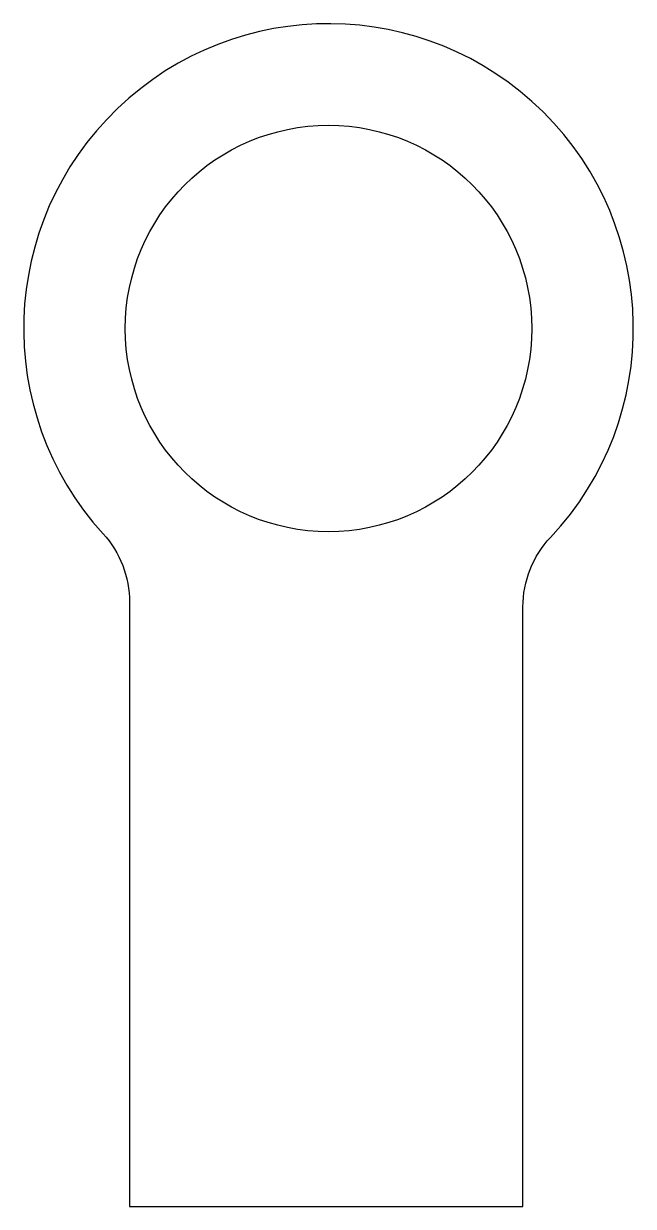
# Model space of a CAD drawing. Header units: millimetres. Extents: x -4.91 to -1.91, y -15.83 to -10.01.
import ezdxf

# ---------------------------------------------------------------- set-up
doc = ezdxf.new("R2010")
doc.units = ezdxf.units.MM
doc.layers.get('0').update_dxf_attribs({"linetype": 'CONTINUOUS'})

msp = doc.modelspace()

# ---------------------------------------------------------------- linework, layer by layer
msp.add_lwpolyline([(-4.3906, -15.8266), (-2.4548, -15.8266), (-2.4548, -12.8773, -0.190973), (-2.319, -12.5347, 2.287832), (-4.5208, -12.5168, -0.186754), (-4.3906, -12.8534)], format="xyb", close=True)
msp.add_circle((-3.4116, -11.507), 1)

doc.saveas('drawing.dxf')
